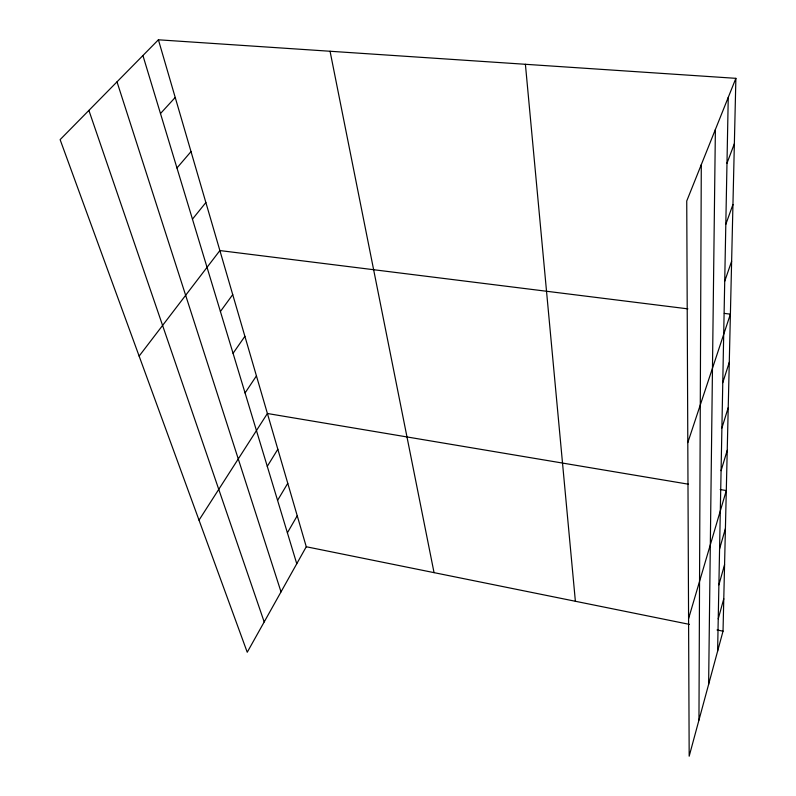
<?xml version="1.0" encoding="UTF-8"?>
<svg xmlns="http://www.w3.org/2000/svg" width="796" height="796" viewBox="0 0 796 796"><rect width="100%" height="100%" fill="white"/><g stroke="black" fill="none" stroke-linecap="round" stroke-linejoin="round"><path stroke-width="1.19" d="M698.958 720.082L701.296 164.663M708.619 684.401L715.385 129.499M717.614 651.188L728.25 97.391M735.882 78.336L686.739 200.99L689.177 756.2L723.027 631.178L735.882 78.336L158.404 39.8L60.118 139.638L247.238 652.252L306.271 546.752L158.404 39.8M718.231 618.89L723.783 598.771M718.888 584.851L724.579 564.633M719.574 548.912L725.415 528.614M688.57 618.661L726.3 490.565L720.201 489.54M721.077 470.685L727.236 450.307M721.902 427.999L728.231 407.642M722.768 382.657L729.285 362.339M687.804 442.606L730.4 314.161L724.32 313.405M724.718 281.247L731.633 261.197M725.813 224.333L732.947 204.522M726.987 163.21L734.36 143.718M287.396 532.813L297.226 515.768M277.575 500.376L287.764 483.301M267.277 466.347L277.834 449.252M199.01 520.156L267.396 413.502L688.5 484.217M245.059 392.955L256.431 375.901M233.059 353.325L244.889 336.33M220.402 311.515L232.721 294.61M139.131 356.091L219.875 250.561L687.873 308.858M192.453 219.149L205.875 202.542M176.961 167.976L191.01 151.598M160.484 113.539L175.219 97.45M306.271 546.752L689.406 624.372M717.027 629.964L723.027 631.178M88.893 110.405L264.192 621.945M117.012 81.849L281.018 591.876M142.922 55.531L296.759 563.747M330.061 51.252L434.049 572.642M525.4 64.287L575.379 601.269"/></g></svg>
